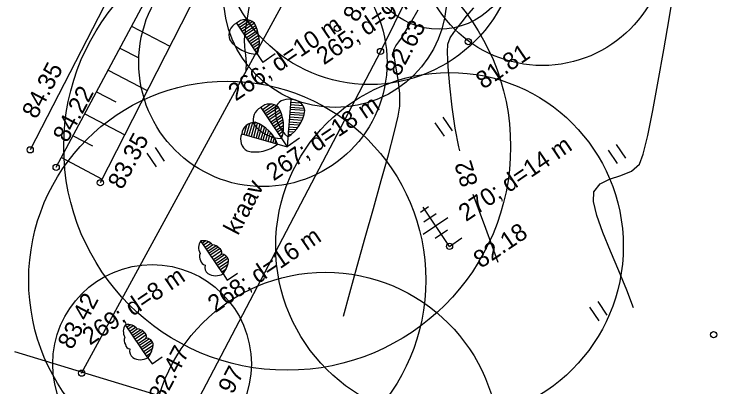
# Model space of a CAD drawing. Extents: x 640150 to 640529, y 6446040 to 6446433.
# Drawn here: x 640238.56 to 640267.53, y 6446152.76 to 6446167.74 of the extents above; entities that cross this region are included whole.
import ezdxf

# ---------------------------------------------------------------- set-up
doc = ezdxf.new("R2010")
doc.units = 0
for name, color, linetype in [('0_Tekst_roheline', 7, 'Continuous'), ('JARSAK', 7, 'Continuous'), ('KQLVIKUD', 7, 'Continuous'), ('KQRGUS', 7, 'Continuous'), ('KRAAV', 7, 'Continuous'), ('KRUNDIPIIR', 7, 'Continuous'), ('PUUDPQQSAD', 7, 'Continuous'), ('RELJEEF', 7, 'Continuous'), ('TEEAAR', 7, 'Continuous')]:
    doc.layers.add(name, color=color, linetype=linetype)

# ---------------------------------------------------------------- blocks, each defined once
blk = doc.blocks.new('BLE')
at = {"layer": 'PUUDPQQSAD'}
for p, q in [((-20, 180), (20, 180)), ((0, 0), (0, 190)), ((-30, 140), (30, 140)), ((-60, 100), (60, 100)), ((-30, 60), (30, 60)), ((0, 0), (60, 0))]:
    blk.add_line(p, q, dxfattribs=at)
blk = doc.blocks.new('BK')
at = {"layer": 'PUUDPQQSAD'}
for p, q in [((0, 190), (0, 0)), ((0, 180), (40, 180)), ((0, 170), (50, 170)), ((0, 160), (56, 160)), ((60, 150), (0, 150)), ((0, 140), (59, 140)), ((57, 130), (0, 130)), ((0, 120), (55, 120)), ((52, 110), (0, 110)), ((0, 100), (47, 100)), ((42, 90), (0, 90)), ((0, 90), (0, 80)), ((0, 80), (36, 80)), ((30, 70), (0, 70)), ((0, 70), (0, 60)), ((20, 60), (0, 60)), ((0, 50), (10, 50)), ((60, 0), (0, 0))]:
    blk.add_line(p, q, dxfattribs=at)
for centre, radius, start, end in [((-8, 137), 53.6, 81.416, 165.964), ((8.319, 137.479), 53.176, 13.619, 99.001), ((80.846, 155.462), 140.952, 182.221, 235), ((-91.571, 161.312), 151.993, 307.047, 355.732)]:
    blk.add_arc(centre, radius, start, end, dxfattribs=at)
blk = doc.blocks.new('BK3')
at = {"layer": 'PUUDPQQSAD'}
for p, q in [((0, 190), (0, 0)), ((0, 180), (40, 180)), ((-122.7, 145.1), (0, 0)), ((-116.2, 137.5), (-85.6, 163.3)), ((-109.7, 129.8), (-71.6, 162.1)), ((-103.3, 122.2), (-60.5, 158.3)), ((-51, 153.3), (-96.8, 114.6)), ((-90.4, 106.9), (-45.3, 145)), ((0, 170), (50, 170)), ((0, 160), (56, 160)), ((60, 150), (0, 150)), ((118.2, 148.7), (0, 0)), ((-40.4, 136.1), (-83.9, 99.3)), ((-77.5, 91.6), (-35.5, 127.2)), ((-31.3, 117.6), (-71, 84)), ((0, 140), (59, 140)), ((57, 130), (0, 130)), ((0, 120), (55, 120)), ((140.3, 80.1), (93.3, 117.4)), ((99.6, 125.3), (143.4, 90.4)), ((105.8, 133.1), (144.9, 102)), ((112, 140.9), (143.3, 116)), ((-64.6, 76.4), (-28.7, 106.7)), ((-26, 95.8), (-58.1, 68.7)), ((52, 110), (0, 110)), ((0, 100), (47, 100)), ((42, 90), (0, 90)), ((0, 90), (0, 80)), ((74.7, 93.9), (117.7, 59.7)), ((125.5, 66.3), (80.9, 101.8)), ((87.1, 109.6), (133.3, 72.9)), ((-58.1, 68.7), (-51.6, 61.1)), ((-51.6, 61.1), (-24.1, 84.3)), ((-22.3, 72.8), (-45.2, 53.5)), ((-23.5, 58.7), (-38.7, 45.8)), ((0, 80), (36, 80)), ((30, 70), (0, 70)), ((0, 70), (0, 60)), ((20, 60), (0, 60)), ((56, 70.5), (49.8, 62.6)), ((49.8, 62.6), (78, 40.2)), ((88.9, 44.3), (56, 70.5)), ((62.2, 78.3), (99, 49)), ((109.2, 53.8), (68.4, 86.1)), ((-45.2, 53.5), (-38.7, 45.8)), ((-32.3, 38.2), (-24.6, 44.6)), ((0, 50), (10, 50)), ((31.1, 39.1), (38.9, 32.9)), ((43.6, 54.8), (37.3, 47)), ((53, 34.5), (37.3, 47)), ((67, 36.1), (43.6, 54.8)), ((60, 0), (0, 0))]:
    blk.add_line(p, q, dxfattribs=at)
for centre, radius, start, end in [((-8, 137), 53.6, 81.416, 165.964), ((8.3, 137.5), 53.2, 13.619, 99.001), ((-94.5, 99.5), 53.6, 121.6214, 206.1694), ((-82.4, 110.4), 53.2, 53.8244, 139.2064), ((80.8, 155.5), 141, 182.221, 235), ((-174.1, 64.1), 152, 347.2524, 35.9374), ((-91.6, 161.3), 152, 307.047, 355.732), ((160, 71.4), 141, 143.7423, 196.5213), ((79, 112.2), 53.6, 42.9373, 127.4853), ((92.1, 102.4), 53.2, 335.1403, 60.5223), ((-38.6, 170.9), 141, 222.4264, 275.2054), ((28.7, 183.3), 152, 268.5683, 317.2533)]:
    blk.add_arc(centre, radius, start, end, dxfattribs=at)
blk = doc.blocks.new('BL')
at = {"layer": 'PUUDPQQSAD'}
for p, q in [((0, 30), (0, 190)), ((0, 180), (15, 180)), ((0, 171), (22, 171)), ((0, 160), (28, 160)), ((0, 150), (30, 150)), ((0, 140), (40, 140)), ((44, 130), (0, 130)), ((0, 122), (47, 122)), ((46, 110), (0, 110)), ((0, 100), (41, 100)), ((48, 90), (0, 90)), ((0, 80), (52, 80)), ((52, 71), (0, 71)), ((0, 61), (46, 60)), ((35, 50), (0, 50)), ((0, 40), (21, 40)), ((0, 30), (0, 0)), ((0, 0), (50, 0))]:
    blk.add_line(p, q, dxfattribs=at)
for centre, radius, start, end in [((13, 149), 43.012, 107.592, 178.668), ((-17.857, 145.357), 48.082, 5.541, 68.199), ((-17.5, 125.5), 27.505, 117.031, 181.042), ((12.5, 122.5), 32.596, 4.399, 57.529), ((-23.026, 116.395), 23.599, 158.614, 224.006), ((25.833, 115.833), 21.246, 311.82, 25.56), ((-18.75, 75), 32.811, 130.365, 197.745), ((18.75, 75), 32.811, 342.255, 49.635), ((5.395, 90.921), 61.159, 205.076, 264.939), ((-27.5, 122.5), 96.501, 286.557, 323.427)]:
    blk.add_arc(centre, radius, start, end, dxfattribs=at)
blk = doc.blocks.new('KHEIN')
at = {"layer": 'KQLVIKUD'}
for points in [[(-21.0887, 33.509), (-21.0887, -32.6539)], [(18.2282, 33.509), (18.2282, -32.6539)]]:
    blk.add_lwpolyline(points, dxfattribs=at)

msp = doc.modelspace()

# ---------------------------------------------------------------- linework, layer by layer
at = {"layer": '0_Tekst_roheline'}
for centre, radius in [((640252.878, 6446170.916), 6), ((640259.826, 6446170.686), 5), ((640251.479, 6446168.494), 4.5), ((640255.67, 6446170.146), 3), ((640249.546, 6446162.419), 9), ((640248.569, 6446165.813), 5), ((640256.087, 6446158.407), 7), ((640247.135, 6446157.052), 8), ((640244.103, 6446153.673), 4), ((640251.086, 6446150.364), 7)]:
    msp.add_circle(centre, radius, dxfattribs=at)
at = {"layer": 'JARSAK'}
for points in [[(640240.241, 6446161.591), (640250.826, 6446181.346), (640261.16, 6446200.49), (640271.391, 6446220.081), (640282.28, 6446241.079), (640293.344, 6446261.251), (640304.896, 6446283.403), (640316.27, 6446304.768), (640320.513, 6446311.673)], [(640320.513, 6446311.673), (640317.405, 6446304.308), (640306.153, 6446282.74), (640294.723, 6446260.658), (640283.778, 6446240.399), (640272.644, 6446219.496), (640262.479, 6446199.721), (640252.132, 6446180.801), (640242.019, 6446160.965)], [(640243.282, 6446167.268), (640244.821, 6446166.46)], [(640242.81, 6446166.387), (640243.567, 6446165.989)], [(640242.338, 6446165.505), (640243.913, 6446164.679)], [(640241.866, 6446164.624), (640242.638, 6446164.218)], [(640241.393, 6446163.742), (640243.004, 6446162.897)], [(640240.921, 6446162.861), (640241.708, 6446162.447)], [(640240.449, 6446161.979), (640242.096, 6446161.115)]]:
    msp.add_lwpolyline(points, dxfattribs=at)
at = {"layer": 'KQRGUS'}
for centre in [(640251.564, 6446167.184), (640256.844, 6446166.643), (640253.305, 6446166.252), (640239.195, 6446162.291), (640240.241, 6446161.591), (640242.019, 6446160.965), (640256.087, 6446158.407), (640266.723, 6446154.85), (640241.264, 6446153.303)]:
    msp.add_circle(centre, 0.125, dxfattribs=at)
at = {"layer": 'KRAAV'}
for points in [[(640241.264, 6446153.303), (640249.459, 6446168.357), (640259.425, 6446186.884), (640267.542, 6446202.628), (640273.373, 6446213.262), (640278.402, 6446223.388), (640287.758, 6446240.06), (640292.734, 6446249.737), (640302.902, 6446269.698)], [(640307.784, 6446269.223), (640300.416, 6446255.689), (640296.516, 6446247.198), (640291.722, 6446238.653), (640282.025, 6446220.947), (640276.845, 6446211.266), (640271.863, 6446201.26), (640263.585, 6446185.752), (640256.608, 6446172.94), (640253.305, 6446166.252), (640245.558, 6446151.483)]]:
    msp.add_lwpolyline(points, dxfattribs=at)
at = {"layer": 'KRUNDIPIIR'}
msp.add_lwpolyline([(640238.558, 6446154.175), (640382.522, 6446110.382)], dxfattribs=at)
at = {"layer": 'RELJEEF'}
for points in [[(640247.894, 6446165.481), (640247.894, 6446165.481), (640247.914, 6446165.792), (640247.882, 6446166.106), (640247.839, 6446166.422), (640247.828, 6446166.736), (640247.874, 6446167.1), (640247.985, 6446167.845), (640248.146, 6446168.871), (640248.342, 6446170.078), (640248.56, 6446171.366), (640248.783, 6446172.635), (640248.997, 6446173.786), (640249.189, 6446174.716), (640249.342, 6446175.328)], [(640263.494, 6446155.93), (640263.227, 6446156.644), (640262.905, 6446157.42), (640262.57, 6446158.211), (640262.262, 6446158.971), (640262.021, 6446159.654), (640261.889, 6446160.213), (640261.906, 6446160.601), (640262.15, 6446160.918), (640262.537, 6446161.114), (640262.984, 6446161.262), (640263.411, 6446161.437), (640263.734, 6446161.713), (640263.888, 6446162.114), (640264.073, 6446162.865), (640264.279, 6446163.876), (640264.496, 6446165.057), (640264.716, 6446166.317), (640264.928, 6446167.567), (640265.123, 6446168.715)], [(640251.809, 6446155.593), (640252.067, 6446156.537), (640252.368, 6446157.612), (640252.693, 6446158.763), (640253.023, 6446159.932), (640253.339, 6446161.062), (640253.622, 6446162.097), (640253.853, 6446162.978), (640254.013, 6446163.649), (640254.084, 6446164.053), (640254.079, 6446164.56), (640254.015, 6446165.122), (640253.93, 6446165.655), (640253.862, 6446166.079), (640253.848, 6446166.312), (640253.924, 6446166.481), (640254.038, 6446166.633), (640254.15, 6446166.787), (640254.272, 6446166.989), (640254.512, 6446167.39), (640254.83, 6446167.926)], [(640256.496, 6446162.252), (640256.455, 6446162.413), (640256.314, 6446163.166), (640256.193, 6446164.012), (640256.097, 6446164.862), (640256.032, 6446165.628), (640256.005, 6446166.22), (640256.022, 6446166.552), (640256.116, 6446166.796), (640256.258, 6446167.02), (640256.425, 6446167.233), (640256.59, 6446167.444), (640256.768, 6446167.666), (640257.064, 6446168.012)], [(640258.04, 6446157.754), (640257.801, 6446158.43), (640257.546, 6446159.119), (640257.288, 6446159.813), (640257.037, 6446160.499), (640257.037, 6446160.5)]]:
    msp.add_lwpolyline(points, dxfattribs=at)
at = {"layer": 'TEEAAR'}
msp.add_lwpolyline([(640351.136, 6446377.169), (640341.216, 6446357.221), (640330.569, 6446336.221), (640315.504, 6446307.044), (640303.547, 6446283.737), (640291.88, 6446261.982), (640281.042, 6446241.501), (640269.967, 6446220.768), (640259.488, 6446201.273), (640249.447, 6446182.207), (640239.195, 6446162.291)], dxfattribs=at)

# ---------------------------------------------------------------- block references
at = {"layer": 'KQLVIKUD', "xscale": 0.01, "yscale": 0.01, "rotation": 34.141043618253825}
for p in [(640255.859, 6446163.226), (640244.262, 6446162.003), (640262.836, 6446162.124), (640262.094, 6446155.804)]:
    msp.add_blockref('KHEIN', p, dxfattribs=at)
at = {"layer": 'PUUDPQQSAD', "xscale": 0.01, "yscale": 0.01, "rotation": 34.141043618253825}
for name, p in [('BK', (640248.569, 6446165.813)), ('BK3', (640249.546, 6446162.419)), ('BLE', (640256.087, 6446158.407)), ('BL', (640247.135, 6446157.052)), ('BL', (640244.103, 6446153.673))]:
    msp.add_blockref(name, p, dxfattribs=at)

# ---------------------------------------------------------------- texts
at = {"layer": '0_Tekst_roheline'}
for s, p in [('265; d=9 m', (640251.026, 6446165.689)), ('266; d=10 m', (640247.476, 6446164.232)), ('267; d=18 m', (640249.001, 6446161.017)), ('270; d=14 m', (640256.753, 6446159.382)), ('268; d=16 m', (640246.652, 6446155.714)), ('269; d=8 m', (640241.6, 6446154.404))]:
    msp.add_text(s, height=0.7, rotation=34.141, dxfattribs=at).set_placement(p)
at = {"layer": 'KQRGUS'}
for s, rotation, p in [('82.02', 62.1457, (640252.371, 6446167.39)), ('82.63', 62.1457, (640254.052, 6446165.206)), ('81.81', 34.141, (640257.452, 6446164.711)), ('84.35', 62.1457, (640239.442, 6446163.497)), ('84.22', 62.1457, (640240.686, 6446162.545)), ('83.35', 62.1457, (640242.899, 6446160.655)), ('82.18', 34.141, (640257.353, 6446157.501)), ('83.42', 62.1457, (640240.879, 6446154.212)), ('82.47', 62.1457, (640244.538, 6446152.091)), ('82.97', 62.1457, (640246.735, 6446151.268))]:
    msp.add_text(s, height=0.7, rotation=rotation, dxfattribs=at).set_placement(p)
at = {"layer": 'KRAAV'}
msp.add_text('kraav', height=0.7, rotation=62.3421, dxfattribs=at).set_placement((640247.566, 6446158.817))
at = {"layer": 'RELJEEF'}
msp.add_text('82', height=0.7, rotation=107.1648, dxfattribs=at).set_placement((640257.246, 6446160.931))

doc.saveas('drawing.dxf')
